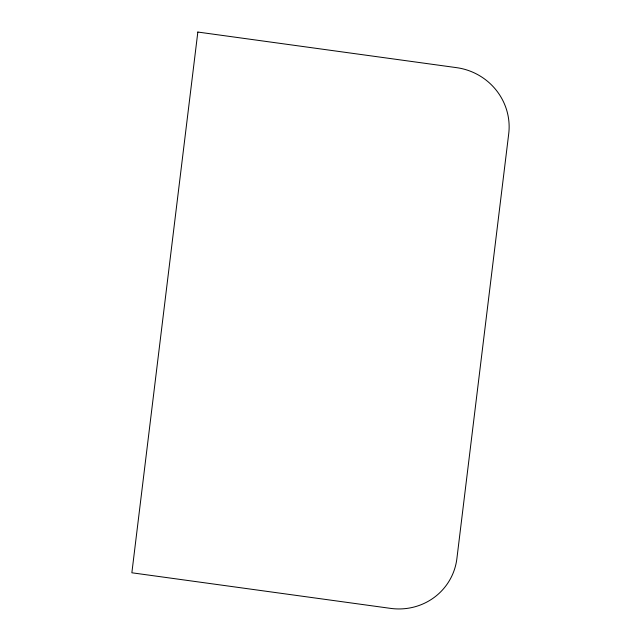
<?xml version="1.0" encoding="UTF-8"?>
<svg xmlns="http://www.w3.org/2000/svg" width="641" height="641" viewBox="0 0 641 641"><rect width="100%" height="100%" fill="white"/><g stroke="black" fill="none" stroke-linecap="round" stroke-linejoin="round"><path stroke-width="0.96" d="M197.837 32.05L131.862 572.782L390.593 608.381A59.909 58.235 23.7 0 0 456.889 558.591L508.722 133.729A59.909 58.235 23.7 0 0 456.568 67.65L197.837 32.05"/></g></svg>
